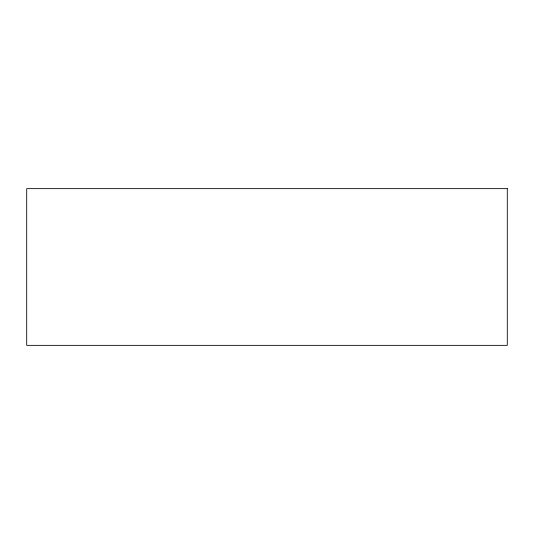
<?xml version="1.0" encoding="UTF-8"?>
<svg xmlns="http://www.w3.org/2000/svg" width="534" height="534" viewBox="0 0 534 534"><rect width="100%" height="100%" fill="white"/><g stroke="black" fill="none" stroke-linecap="round" stroke-linejoin="round"><path stroke-width="0.8" d="M507.3 188.642L26.7 188.642L26.7 345.358L507.3 345.358L507.3 188.642"/></g></svg>
